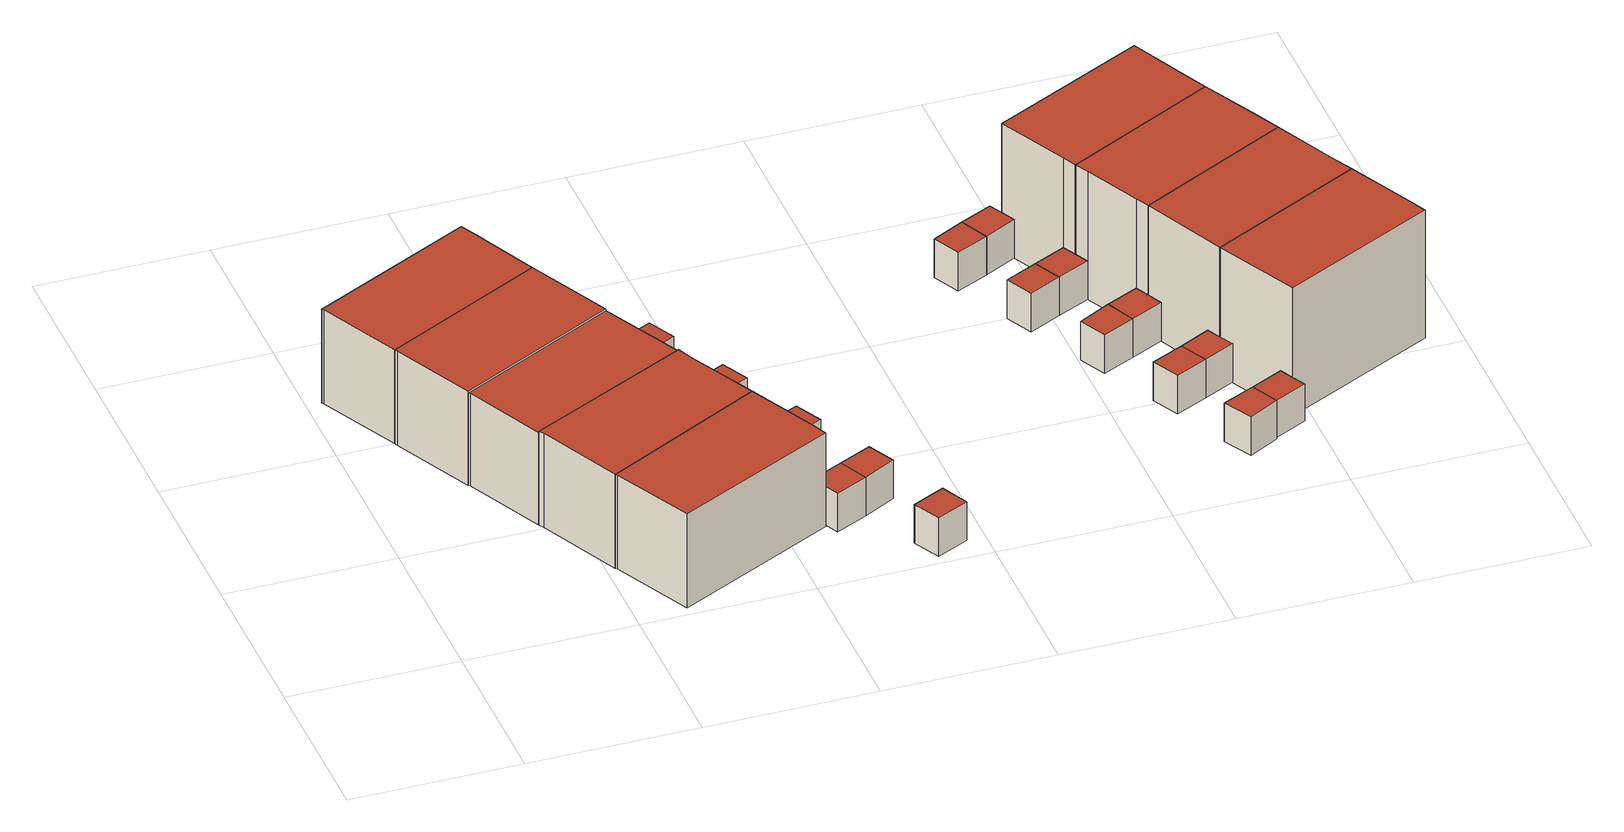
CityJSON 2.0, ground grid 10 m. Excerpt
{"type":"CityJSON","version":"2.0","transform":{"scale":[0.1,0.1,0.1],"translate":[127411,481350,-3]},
"CityObjects":{
"building1":{"type":"Building","attributes":{"b3_dak_type":"multiple horizontal","b3_h_dak_50p":3.34,"b3_h_dak_70p":3.46,"b3_h_dak_max":3.91,"b3_h_dak_min":2.99,"b3_h_maaiveld":-2.56,"b3_kas_warenhuis":false,"b3_mutatie_ahn3_ahn4":false,"b3_reconstructie_onvolledig":false,"b3_rmse_lod12":0.222,"b3_rmse_lod13":0.222,"b3_rmse_lod22":0.0434,"b3_val3dity_lod12":"[]","b3_val3dity_lod13":"[]","b3_val3dity_lod22":"[]","b3_volume_lod12":342.11,"b3_volume_lod13":342.11,"b3_volume_lod22":334.95,"geconstateerd":false,"oorspronkelijkbouwjaar":2003,"status":"Pand in gebruik"},"children":["building1-1"]},
"building1-1":{"type":"BuildingPart","parents":["building1"],"geometry":[{"type":"Solid","lod":"1.2","boundaries":[[[[0,1,2,3,4,5,6]],[[7,5,4,8]],[[8,4,3,9]],[[9,3,2,10]],[[11,6,5,7]],[[12,0,6,11]],[[10,2,1,13]],[[13,1,0,12]],[[13,12,11,7,8,9,10]]]],"semantics":{"surfaces":[{"type":"GroundSurface"},{"type":"WallSurface","on_footprint_edge":true},{"type":"RoofSurface"}],"values":[[0,1,1,1,1,1,1,1,2]]}}]},
"building2":{"type":"Building","attributes":{"b3_dak_type":"multiple horizontal","b3_h_dak_50p":3.33,"b3_h_dak_70p":3.46,"b3_h_dak_max":3.9,"b3_h_dak_min":1.19,"b3_h_maaiveld":-2.56,"b3_kas_warenhuis":false,"b3_mutatie_ahn3_ahn4":false,"b3_reconstructie_onvolledig":false,"b3_rmse_lod12":0.326,"b3_rmse_lod13":0.326,"b3_rmse_lod22":0.198,"b3_val3dity_lod12":"[]","b3_val3dity_lod13":"[]","b3_val3dity_lod22":"[]","b3_volume_lod12":342.23,"b3_volume_lod13":342.23,"b3_volume_lod22":335.52,"geconstateerd":false,"oorspronkelijkbouwjaar":2003,"status":"Pand in gebruik"},"children":["building2-1"]},
"building2-1":{"type":"BuildingPart","parents":["building2"],"geometry":[{"type":"Solid","lod":"1.2","boundaries":[[[[4,14,15,16,5]],[[17,15,14,18]],[[19,16,15,17]],[[8,4,5,7]],[[7,5,16,19]],[[18,14,4,8]],[[18,8,7,19,17]]]],"semantics":{"surfaces":[{"type":"GroundSurface"},{"type":"WallSurface","on_footprint_edge":true},{"type":"RoofSurface"}],"values":[[0,1,1,1,1,1,2]]}}]},
"building3":{"type":"Building","attributes":{"b3_dak_type":"multiple horizontal","b3_h_dak_50p":3.34,"b3_h_dak_70p":3.45,"b3_h_dak_max":3.92,"b3_h_dak_min":3.01,"b3_h_maaiveld":-2.56,"b3_kas_warenhuis":false,"b3_mutatie_ahn3_ahn4":false,"b3_reconstructie_onvolledig":false,"b3_rmse_lod12":0.216,"b3_rmse_lod13":0.216,"b3_rmse_lod22":0.0509,"b3_val3dity_lod12":"[]","b3_val3dity_lod13":"[]","b3_val3dity_lod22":"[]","b3_volume_lod12":337.3,"b3_volume_lod13":337.3,"b3_volume_lod22":331.11,"geconstateerd":false,"oorspronkelijkbouwjaar":2003,"status":"Pand in gebruik"},"children":["building3-1"]},
"building3-1":{"type":"BuildingPart","parents":["building3"],"geometry":[{"type":"Solid","lod":"1.2","boundaries":[[[[14,20,21,22,15]],[[23,21,20,24]],[[25,22,21,23]],[[26,14,15,27]],[[27,15,22,25]],[[24,20,14,26]],[[24,26,27,25,23]]]],"semantics":{"surfaces":[{"type":"GroundSurface"},{"type":"WallSurface","on_footprint_edge":true},{"type":"RoofSurface"}],"values":[[0,1,1,1,1,1,2]]}}]},
"building4":{"type":"Building","attributes":{"b3_dak_type":"multiple horizontal","b3_h_dak_50p":3.32,"b3_h_dak_70p":3.45,"b3_h_dak_max":3.91,"b3_h_dak_min":2.9,"b3_h_maaiveld":-2.56,"b3_kas_warenhuis":false,"b3_mutatie_ahn3_ahn4":false,"b3_reconstructie_onvolledig":false,"b3_rmse_lod12":0.226,"b3_rmse_lod13":0.226,"b3_rmse_lod22":0.0456,"b3_val3dity_lod12":"[]","b3_val3dity_lod13":"[]","b3_val3dity_lod22":"[]","b3_volume_lod12":351.22,"b3_volume_lod13":351.22,"b3_volume_lod22":344.32,"geconstateerd":false,"oorspronkelijkbouwjaar":2003,"status":"Pand in gebruik"},"children":["building4-1"]},
"building4-1":{"type":"BuildingPart","parents":["building4"],"geometry":[{"type":"Solid","lod":"1.2","boundaries":[[[[28,21,20,29,30,31]],[[32,31,30,33]],[[33,30,29,34]],[[34,29,20,35]],[[36,28,31,32]],[[35,20,21,37]],[[37,21,28,36]],[[37,36,32,33,34,35]]]],"semantics":{"surfaces":[{"type":"GroundSurface"},{"type":"WallSurface","on_footprint_edge":true},{"type":"RoofSurface"}],"values":[[0,1,1,1,1,1,1,2]]}}]},
"building5":{"type":"Building","attributes":{"b3_dak_type":"multiple horizontal","b3_h_dak_50p":3.33,"b3_h_dak_70p":3.45,"b3_h_dak_max":3.88,"b3_h_dak_min":2.99,"b3_h_maaiveld":-2.56,"b3_kas_warenhuis":false,"b3_mutatie_ahn3_ahn4":false,"b3_reconstructie_onvolledig":false,"b3_rmse_lod12":0.228,"b3_rmse_lod13":0.228,"b3_rmse_lod22":0.0433,"b3_val3dity_lod12":"[]","b3_val3dity_lod13":"[]","b3_val3dity_lod22":"[]","b3_volume_lod12":338.61,"b3_volume_lod13":338.61,"b3_volume_lod22":331.23,"geconstateerd":false,"oorspronkelijkbouwjaar":2003,"status":"Pand in gebruik"},"children":["building5-1"]},
"building5-1":{"type":"BuildingPart","parents":["building5"],"geometry":[{"type":"Solid","lod":"1.2","boundaries":[[[[38,31,30,39,40,41]],[[42,41,40,43]],[[43,40,39,44]],[[44,39,30,33]],[[45,38,41,42]],[[33,30,31,32]],[[32,31,38,45]],[[32,45,42,43,44,33]]]],"semantics":{"surfaces":[{"type":"GroundSurface"},{"type":"WallSurface","on_footprint_edge":true},{"type":"RoofSurface"}],"values":[[0,1,1,1,1,1,1,2]]}}]},
"building6":{"type":"Building","attributes":{"b3_dak_type":"multiple horizontal","b3_h_dak_50p":0.03,"b3_h_dak_70p":0.04,"b3_h_dak_max":0.12,"b3_h_dak_min":-0.04,"b3_h_maaiveld":-2.5,"b3_kas_warenhuis":false,"b3_mutatie_ahn3_ahn4":false,"b3_reconstructie_onvolledig":false,"b3_rmse_lod12":0.0333,"b3_rmse_lod13":0.0333,"b3_rmse_lod22":0.0296,"b3_val3dity_lod12":"[]","b3_val3dity_lod13":"[]","b3_val3dity_lod22":"[]","b3_volume_lod12":10.21,"b3_volume_lod13":10.21,"b3_volume_lod22":10.2,"geconstateerd":false,"oorspronkelijkbouwjaar":2003,"status":"Pand in gebruik"},"children":["building6-1"]},
"building6-1":{"type":"BuildingPart","parents":["building6"],"geometry":[{"type":"Solid","lod":"1.2","boundaries":[[[[46,47,48,49]],[[50,47,46,51]],[[51,46,49,52]],[[53,48,47,50]],[[52,49,48,53]],[[52,53,50,51]]]],"semantics":{"surfaces":[{"type":"GroundSurface"},{"type":"WallSurface","on_footprint_edge":true},{"type":"RoofSurface"}],"values":[[0,1,1,1,1,2]]}}]},
"building7":{"type":"Building","attributes":{"b3_dak_type":"multiple horizontal","b3_h_dak_50p":0.03,"b3_h_dak_70p":0.04,"b3_h_dak_max":0.13,"b3_h_dak_min":-0.14,"b3_h_maaiveld":-2.5,"b3_kas_warenhuis":false,"b3_mutatie_ahn3_ahn4":false,"b3_reconstructie_onvolledig":false,"b3_rmse_lod12":0.0345,"b3_rmse_lod13":0.0345,"b3_rmse_lod22":0.0301,"b3_val3dity_lod12":"[]","b3_val3dity_lod13":"[]","b3_val3dity_lod22":"[]","b3_volume_lod12":9.64,"b3_volume_lod13":9.64,"b3_volume_lod22":9.62,"geconstateerd":false,"oorspronkelijkbouwjaar":2003,"status":"Pand in gebruik"},"children":["building7-1"]},
"building7-1":{"type":"BuildingPart","parents":["building7"],"geometry":[{"type":"Solid","lod":"1.2","boundaries":[[[[54,55,56,57]],[[58,55,54,59]],[[60,56,55,58]],[[59,54,57,61]],[[61,57,56,60]],[[61,60,58,59]]]],"semantics":{"surfaces":[{"type":"GroundSurface"},{"type":"WallSurface","on_footprint_edge":true},{"type":"RoofSurface"}],"values":[[0,1,1,1,1,2]]}}]},
"building8":{"type":"Building","attributes":{"b3_dak_type":"multiple horizontal","b3_h_dak_50p":0.03,"b3_h_dak_70p":0.04,"b3_h_dak_max":0.14,"b3_h_dak_min":-0.06,"b3_h_maaiveld":-2.49,"b3_kas_warenhuis":false,"b3_mutatie_ahn3_ahn4":false,"b3_reconstructie_onvolledig":false,"b3_rmse_lod12":0.0349,"b3_rmse_lod13":0.0349,"b3_rmse_lod22":0.0343,"b3_val3dity_lod12":"[]","b3_val3dity_lod13":"[]","b3_val3dity_lod22":"[]","b3_volume_lod12":9.59,"b3_volume_lod13":9.59,"b3_volume_lod22":9.56,"geconstateerd":false,"oorspronkelijkbouwjaar":2003,"status":"Pand in gebruik"},"children":["building8-1"]},
"building8-1":{"type":"BuildingPart","parents":["building8"],"geometry":[{"type":"Solid","lod":"1.2","boundaries":[[[[62,63,64,65]],[[66,63,62,67]],[[68,64,63,66]],[[67,62,65,69]],[[69,65,64,68]],[[69,68,66,67]]]],"semantics":{"surfaces":[{"type":"GroundSurface"},{"type":"WallSurface","on_footprint_edge":true},{"type":"RoofSurface"}],"values":[[0,1,1,1,1,2]]}}]},
"building9":{"type":"Building","attributes":{"b3_dak_type":"multiple horizontal","b3_h_dak_50p":0.03,"b3_h_dak_70p":0.04,"b3_h_dak_max":0.18,"b3_h_dak_min":-0.29,"b3_h_maaiveld":-2.49,"b3_kas_warenhuis":false,"b3_mutatie_ahn3_ahn4":false,"b3_reconstructie_onvolledig":false,"b3_rmse_lod12":0.0631,"b3_rmse_lod13":0.0631,"b3_rmse_lod22":0.0581,"b3_val3dity_lod12":"[]","b3_val3dity_lod13":"[]","b3_val3dity_lod22":"[]","b3_volume_lod12":9.94,"b3_volume_lod13":9.94,"b3_volume_lod22":9.9,"geconstateerd":false,"oorspronkelijkbouwjaar":2003,"status":"Pand in gebruik"},"children":["building9-1"]},
"building9-1":{"type":"BuildingPart","parents":["building9"],"geometry":[{"type":"Solid","lod":"1.2","boundaries":[[[[70,71,72,73]],[[74,71,70,75]],[[75,70,73,76]],[[77,72,71,74]],[[76,73,72,77]],[[76,77,74,75]]]],"semantics":{"surfaces":[{"type":"GroundSurface"},{"type":"WallSurface","on_footprint_edge":true},{"type":"RoofSurface"}],"values":[[0,1,1,1,1,2]]}}]},
"building10":{"type":"Building","attributes":{"b3_dak_type":"multiple horizontal","b3_h_dak_50p":0.01,"b3_h_dak_70p":0.02,"b3_h_dak_max":0.16,"b3_h_dak_min":-0.13,"b3_h_maaiveld":-2.54,"b3_kas_warenhuis":false,"b3_mutatie_ahn3_ahn4":false,"b3_reconstructie_onvolledig":false,"b3_rmse_lod12":0.0404,"b3_rmse_lod13":0.0404,"b3_rmse_lod22":0.0364,"b3_val3dity_lod12":"[]","b3_val3dity_lod13":"[]","b3_val3dity_lod22":"[]","b3_volume_lod12":9.69,"b3_volume_lod13":9.69,"b3_volume_lod22":9.67,"geconstateerd":false,"oorspronkelijkbouwjaar":2003,"status":"Pand in gebruik"},"children":["building10-1"]},
"building10-1":{"type":"BuildingPart","parents":["building10"],"geometry":[{"type":"Solid","lod":"1.2","boundaries":[[[[56,55,78,79]],[[60,56,79,80]],[[80,79,78,81]],[[81,78,55,58]],[[58,55,56,60]],[[58,60,80,81]]]],"semantics":{"surfaces":[{"type":"GroundSurface"},{"type":"WallSurface","on_footprint_edge":true},{"type":"RoofSurface"}],"values":[[0,1,1,1,1,2]]}}]},
"building11":{"type":"Building","attributes":{"b3_dak_type":"multiple horizontal","b3_h_dak_50p":0.03,"b3_h_dak_70p":0.05,"b3_h_dak_max":0.14,"b3_h_dak_min":-0.17,"b3_h_maaiveld":-2.48,"b3_kas_warenhuis":false,"b3_mutatie_ahn3_ahn4":false,"b3_reconstructie_onvolledig":false,"b3_rmse_lod12":0.0495,"b3_rmse_lod13":0.0495,"b3_rmse_lod22":0.048,"b3_val3dity_lod12":"[]","b3_val3dity_lod13":"[]","b3_val3dity_lod22":"[]","b3_volume_lod12":9.86,"b3_volume_lod13":9.86,"b3_volume_lod22":9.82,"geconstateerd":false,"oorspronkelijkbouwjaar":2003,"status":"Pand in gebruik"},"children":["building11-1"]},
"building11-1":{"type":"BuildingPart","parents":["building11"],"geometry":[{"type":"Solid","lod":"1.2","boundaries":[[[[82,83,84,85]],[[86,83,82,87]],[[88,84,83,86]],[[87,82,85,89]],[[89,85,84,88]],[[89,88,86,87]]]],"semantics":{"surfaces":[{"type":"GroundSurface"},{"type":"WallSurface","on_footprint_edge":true},{"type":"RoofSurface"}],"values":[[0,1,1,1,1,2]]}}]},
"building12":{"type":"Building","attributes":{"b3_dak_type":"multiple horizontal","b3_h_dak_50p":0.01,"b3_h_dak_70p":0.03,"b3_h_dak_max":0.13,"b3_h_dak_min":-0.16,"b3_h_maaiveld":-2.53,"b3_kas_warenhuis":false,"b3_mutatie_ahn3_ahn4":false,"b3_reconstructie_onvolledig":false,"b3_rmse_lod12":0.0379,"b3_rmse_lod13":0.0379,"b3_rmse_lod22":0.0364,"b3_val3dity_lod12":"[]","b3_val3dity_lod13":"[]","b3_val3dity_lod22":"[]","b3_volume_lod12":9.63,"b3_volume_lod13":9.63,"b3_volume_lod22":9.6,"geconstateerd":false,"oorspronkelijkbouwjaar":2003,"status":"Pand in gebruik"},"children":["building12-1"]},
"building12-1":{"type":"BuildingPart","parents":["building12"],"geometry":[{"type":"Solid","lod":"1.2","boundaries":[[[[64,63,90,91]],[[68,64,91,92]],[[92,91,90,93]],[[93,90,63,66]],[[66,63,64,68]],[[66,68,92,93]]]],"semantics":{"surfaces":[{"type":"GroundSurface"},{"type":"WallSurface","on_footprint_edge":true},{"type":"RoofSurface"}],"values":[[0,1,1,1,1,2]]}}]},
"building13":{"type":"Building","attributes":{"b3_dak_type":"multiple horizontal","b3_h_dak_50p":0.01,"b3_h_dak_70p":0.02,"b3_h_dak_max":0.1,"b3_h_dak_min":-0.23,"b3_h_maaiveld":-2.52,"b3_kas_warenhuis":false,"b3_mutatie_ahn3_ahn4":false,"b3_reconstructie_onvolledig":false,"b3_rmse_lod12":0.0502,"b3_rmse_lod13":0.0502,"b3_rmse_lod22":0.0452,"b3_val3dity_lod12":"[]","b3_val3dity_lod13":"[]","b3_val3dity_lod22":"[]","b3_volume_lod12":9.71,"b3_volume_lod13":9.71,"b3_volume_lod22":9.66,"geconstateerd":false,"oorspronkelijkbouwjaar":2003,"status":"Pand in gebruik"},"children":["building13-1"]},
"building13-1":{"type":"BuildingPart","parents":["building13"],"geometry":[{"type":"Solid","lod":"1.2","boundaries":[[[[94,95,70,73]],[[75,70,95,96]],[[76,73,70,75]],[[97,94,73,76]],[[96,95,94,97]],[[96,97,76,75]]]],"semantics":{"surfaces":[{"type":"GroundSurface"},{"type":"WallSurface","on_footprint_edge":true},{"type":"RoofSurface"}],"values":[[0,1,1,1,1,2]]}}]},
"building14":{"type":"Building","attributes":{"b3_dak_type":"multiple horizontal","b3_h_dak_50p":0,"b3_h_dak_70p":0.01,"b3_h_dak_max":0.08,"b3_h_dak_min":-0.26,"b3_h_maaiveld":-2.53,"b3_kas_warenhuis":false,"b3_mutatie_ahn3_ahn4":false,"b3_reconstructie_onvolledig":false,"b3_rmse_lod12":0.0532,"b3_rmse_lod13":0.0532,"b3_rmse_lod22":0.051,"b3_val3dity_lod12":"[]","b3_val3dity_lod13":"[]","b3_val3dity_lod22":"[]","b3_volume_lod12":9.73,"b3_volume_lod13":9.73,"b3_volume_lod22":9.68,"geconstateerd":false,"oorspronkelijkbouwjaar":2003,"status":"Pand in gebruik"},"children":["building14-1"]},
"building14-1":{"type":"BuildingPart","parents":["building14"],"geometry":[{"type":"Solid","lod":"1.2","boundaries":[[[[98,99,84,83]],[[88,84,99,100]],[[86,83,84,88]],[[101,98,83,86]],[[100,99,98,101]],[[100,101,86,88]]]],"semantics":{"surfaces":[{"type":"GroundSurface"},{"type":"WallSurface","on_footprint_edge":true},{"type":"RoofSurface"}],"values":[[0,1,1,1,1,2]]}}]},
"building15":{"type":"Building","attributes":{"b3_dak_type":"multiple horizontal","b3_h_dak_50p":0.01,"b3_h_dak_70p":0.03,"b3_h_dak_max":0.11,"b3_h_dak_min":-0.19,"b3_h_maaiveld":-2.55,"b3_kas_warenhuis":false,"b3_mutatie_ahn3_ahn4":false,"b3_reconstructie_onvolledig":false,"b3_rmse_lod12":0.0377,"b3_rmse_lod13":0.0377,"b3_rmse_lod22":0.0357,"b3_val3dity_lod12":"[]","b3_val3dity_lod13":"[]","b3_val3dity_lod22":"[]","b3_volume_lod12":9.64,"b3_volume_lod13":9.64,"b3_volume_lod22":9.62,"geconstateerd":false,"oorspronkelijkbouwjaar":2003,"status":"Pand in gebruik"},"children":["building15-1"]},
"building15-1":{"type":"BuildingPart","parents":["building15"],"geometry":[{"type":"Solid","lod":"1.2","boundaries":[[[[102,103,104,105]],[[106,102,105,107]],[[107,105,104,108]],[[108,104,103,109]],[[109,103,102,106]],[[109,106,107,108]]]],"semantics":{"surfaces":[{"type":"GroundSurface"},{"type":"WallSurface","on_footprint_edge":true},{"type":"RoofSurface"}],"values":[[0,1,1,1,1,2]]}}]},
"building16":{"type":"Building","attributes":{"b3_dak_type":"multiple horizontal","b3_h_dak_50p":0.01,"b3_h_dak_70p":0.03,"b3_h_dak_max":0.09,"b3_h_dak_min":-0.08,"b3_h_maaiveld":-2.53,"b3_kas_warenhuis":false,"b3_mutatie_ahn3_ahn4":false,"b3_reconstructie_onvolledig":false,"b3_rmse_lod12":0.0304,"b3_rmse_lod13":0.0304,"b3_rmse_lod22":0.0297,"b3_val3dity_lod12":"[]","b3_val3dity_lod13":"[]","b3_val3dity_lod22":"[]","b3_volume_lod12":9.58,"b3_volume_lod13":9.58,"b3_volume_lod22":9.57,"geconstateerd":false,"oorspronkelijkbouwjaar":2003,"status":"Pand in gebruik"},"children":["building16-1"]},
"building16-1":{"type":"BuildingPart","parents":["building16"],"geometry":[{"type":"Solid","lod":"1.2","boundaries":[[[[110,111,112,113]],[[114,111,110,115]],[[116,112,111,114]],[[115,110,113,117]],[[117,113,112,116]],[[117,116,114,115]]]],"semantics":{"surfaces":[{"type":"GroundSurface"},{"type":"WallSurface","on_footprint_edge":true},{"type":"RoofSurface"}],"values":[[0,1,1,1,1,2]]}}]},
"building17":{"type":"Building","attributes":{"b3_dak_type":"multiple horizontal","b3_h_dak_50p":0.01,"b3_h_dak_70p":0.03,"b3_h_dak_max":0.08,"b3_h_dak_min":-0.14,"b3_h_maaiveld":-2.51,"b3_kas_warenhuis":false,"b3_mutatie_ahn3_ahn4":false,"b3_reconstructie_onvolledig":false,"b3_rmse_lod12":0.0426,"b3_rmse_lod13":0.0426,"b3_rmse_lod22":0.039,"b3_val3dity_lod12":"[]","b3_val3dity_lod13":"[]","b3_val3dity_lod22":"[]","b3_volume_lod12":9.65,"b3_volume_lod13":9.65,"b3_volume_lod22":9.59,"geconstateerd":false,"oorspronkelijkbouwjaar":2003,"status":"Pand in gebruik"},"children":["building17-1"]},
"building17-1":{"type":"BuildingPart","parents":["building17"],"geometry":[{"type":"Solid","lod":"1.2","boundaries":[[[[118,119,120,121]],[[122,119,118,123]],[[123,118,121,124]],[[125,120,119,122]],[[124,121,120,125]],[[124,125,122,123]]]],"semantics":{"surfaces":[{"type":"GroundSurface"},{"type":"WallSurface","on_footprint_edge":true},{"type":"RoofSurface"}],"values":[[0,1,1,1,1,2]]}}]},
"building18":{"type":"Building","attributes":{"b3_dak_type":"multiple horizontal","b3_h_dak_50p":0.01,"b3_h_dak_70p":0.03,"b3_h_dak_max":0.09,"b3_h_dak_min":-0.17,"b3_h_maaiveld":-2.52,"b3_kas_warenhuis":false,"b3_mutatie_ahn3_ahn4":false,"b3_reconstructie_onvolledig":false,"b3_rmse_lod12":0.0431,"b3_rmse_lod13":0.0431,"b3_rmse_lod22":0.0402,"b3_val3dity_lod12":"[]","b3_val3dity_lod13":"[]","b3_val3dity_lod22":"[]","b3_volume_lod12":9.63,"b3_volume_lod13":9.63,"b3_volume_lod22":9.57,"geconstateerd":false,"oorspronkelijkbouwjaar":2003,"status":"Pand in gebruik"},"children":["building18-1"]},
"building18-1":{"type":"BuildingPart","parents":["building18"],"geometry":[{"type":"Solid","lod":"1.2","boundaries":[[[[126,127,128,129]],[[130,127,126,131]],[[131,126,129,132]],[[133,128,127,130]],[[132,129,128,133]],[[132,133,130,131]]]],"semantics":{"surfaces":[{"type":"GroundSurface"},{"type":"WallSurface","on_footprint_edge":true},{"type":"RoofSurface"}],"values":[[0,1,1,1,1,2]]}}]},
"building19":{"type":"Building","attributes":{"b3_dak_type":"multiple horizontal","b3_h_dak_50p":0.01,"b3_h_dak_70p":0.03,"b3_h_dak_max":0.14,"b3_h_dak_min":-0.14,"b3_h_maaiveld":-2.51,"b3_kas_warenhuis":false,"b3_mutatie_ahn3_ahn4":false,"b3_reconstructie_onvolledig":false,"b3_rmse_lod12":0.0359,"b3_rmse_lod13":0.0359,"b3_rmse_lod22":0.0334,"b3_val3dity_lod12":"[]","b3_val3dity_lod13":"[]","b3_val3dity_lod22":"[]","b3_volume_lod12":9.82,"b3_volume_lod13":9.82,"b3_volume_lod22":9.79,"geconstateerd":false,"oorspronkelijkbouwjaar":2003,"status":"Pand in gebruik"},"children":["building19-1"]},
"building19-1":{"type":"BuildingPart","parents":["building19"],"geometry":[{"type":"Solid","lod":"1.2","boundaries":[[[[112,111,134,135,136]],[[114,111,112,116]],[[137,134,111,114]],[[138,135,134,137]],[[116,112,136,139]],[[139,136,135,138]],[[139,138,137,114,116]]]],"semantics":{"surfaces":[{"type":"GroundSurface"},{"type":"WallSurface","on_footprint_edge":true},{"type":"RoofSurface"}],"values":[[0,1,1,1,1,1,2]]}}]},
"building20":{"type":"Building","attributes":{"b3_dak_type":"multiple horizontal","b3_h_dak_50p":0.02,"b3_h_dak_70p":0.04,"b3_h_dak_max":0.26,"b3_h_dak_min":-0.09,"b3_h_maaiveld":-2.54,"b3_kas_warenhuis":false,"b3_mutatie_ahn3_ahn4":false,"b3_reconstructie_onvolledig":false,"b3_rmse_lod12":0.0544,"b3_rmse_lod13":0.0544,"b3_rmse_lod22":0.0507,"b3_val3dity_lod12":"[]","b3_val3dity_lod13":"[]","b3_val3dity_lod22":"[]","b3_volume_lod12":9.81,"b3_volume_lod13":9.81,"b3_volume_lod22":9.76,"geconstateerd":false,"oorspronkelijkbouwjaar":2003,"status":"Pand in gebruik"},"children":["building20-1"]},
"building20-1":{"type":"BuildingPart","parents":["building20"],"geometry":[{"type":"Solid","lod":"1.2","boundaries":[[[[140,141,142,143]],[[144,141,140,145]],[[145,140,143,146]],[[147,142,141,144]],[[146,143,142,147]],[[146,147,144,145]]]],"semantics":{"surfaces":[{"type":"GroundSurface"},{"type":"WallSurface","on_footprint_edge":true},{"type":"RoofSurface"}],"values":[[0,1,1,1,1,2]]}}]},
"building21":{"type":"Building","attributes":{"b3_dak_type":"multiple horizontal","b3_h_dak_50p":0.02,"b3_h_dak_70p":0.04,"b3_h_dak_max":0.13,"b3_h_dak_min":-0.07,"b3_h_maaiveld":-2.49,"b3_kas_warenhuis":false,"b3_mutatie_ahn3_ahn4":false,"b3_reconstructie_onvolledig":false,"b3_rmse_lod12":0.036,"b3_rmse_lod13":0.036,"b3_rmse_lod22":0.0332,"b3_val3dity_lod12":"[]","b3_val3dity_lod13":"[]","b3_val3dity_lod22":"[]","b3_volume_lod12":9.77,"b3_volume_lod13":9.77,"b3_volume_lod22":9.72,"geconstateerd":false,"oorspronkelijkbouwjaar":2003,"status":"Pand in gebruik"},"children":["building21-1"]},
"building21-1":{"type":"BuildingPart","parents":["building21"],"geometry":[{"type":"Solid","lod":"1.2","boundaries":[[[[118,121,148,149,150]],[[124,121,118,123]],[[151,148,121,124]],[[152,149,148,151]],[[123,118,150,153]],[[153,150,149,152]],[[153,152,151,124,123]]]],"semantics":{"surfaces":[{"type":"GroundSurface"},{"type":"WallSurface","on_footprint_edge":true},{"type":"RoofSurface"}],"values":[[0,1,1,1,1,1,2]]}}]},
"building22":{"type":"Building","attributes":{"b3_dak_type":"multiple horizontal","b3_h_dak_50p":0.02,"b3_h_dak_70p":0.03,"b3_h_dak_max":0.1,"b3_h_dak_min":-0.18,"b3_h_maaiveld":-2.5,"b3_kas_warenhuis":false,"b3_mutatie_ahn3_ahn4":false,"b3_reconstructie_onvolledig":false,"b3_rmse_lod12":0.0383,"b3_rmse_lod13":0.0383,"b3_rmse_lod22":0.0361,"b3_val3dity_lod12":"[]","b3_val3dity_lod13":"[]","b3_val3dity_lod22":"[]","b3_volume_lod12":9.62,"b3_volume_lod13":9.62,"b3_volume_lod22":9.58,"geconstateerd":false,"oorspronkelijkbouwjaar":2003,"status":"Pand in gebruik"},"children":["building22-1"]},
"building22-1":{"type":"BuildingPart","parents":["building22"],"geometry":[{"type":"Solid","lod":"1.2","boundaries":[[[[154,155,156,157]],[[158,155,154,159]],[[159,154,157,160]],[[161,156,155,158]],[[160,157,156,161]],[[160,161,158,159]]]],"semantics":{"surfaces":[{"type":"GroundSurface"},{"type":"WallSurface","on_footprint_edge":true},{"type":"RoofSurface"}],"values":[[0,1,1,1,1,2]]}}]},
"building23":{"type":"Building","attributes":{"b3_dak_type":"multiple horizontal","b3_h_dak_50p":0.02,"b3_h_dak_70p":0.03,"b3_h_dak_max":0.09,"b3_h_dak_min":-0.12,"b3_h_maaiveld":-2.52,"b3_kas_warenhuis":false,"b3_mutatie_ahn3_ahn4":false,"b3_reconstructie_onvolledig":false,"b3_rmse_lod12":0.0396,"b3_rmse_lod13":0.0396,"b3_rmse_lod22":0.0363,"b3_val3dity_lod12":"[]","b3_val3dity_lod13":"[]","b3_val3dity_lod22":"[]","b3_volume_lod12":9.76,"b3_volume_lod13":9.76,"b3_volume_lod22":9.71,"geconstateerd":false,"oorspronkelijkbouwjaar":2003,"status":"Pand in gebruik"},"children":["building23-1"]},
"building23-1":{"type":"BuildingPart","parents":["building23"],"geometry":[{"type":"Solid","lod":"1.2","boundaries":[[[[126,129,162,163,164]],[[132,129,126,131]],[[165,162,129,132]],[[166,163,162,165]],[[131,126,164,167]],[[167,164,163,166]],[[167,166,165,132,131]]]],"semantics":{"surfaces":[{"type":"GroundSurface"},{"type":"WallSurface","on_footprint_edge":true},{"type":"RoofSurface"}],"values":[[0,1,1,1,1,1,2]]}}]},
"building24":{"type":"Building","attributes":{"b3_dak_type":"multiple horizontal","b3_h_dak_50p":0.03,"b3_h_dak_70p":0.04,"b3_h_dak_max":0.1,"b3_h_dak_min":-0.07,"b3_h_maaiveld":-2.53,"b3_kas_warenhuis":false,"b3_mutatie_ahn3_ahn4":false,"b3_reconstructie_onvolledig":false,"b3_rmse_lod12":0.027,"b3_rmse_lod13":0.027,"b3_rmse_lod22":0.0262,"b3_val3dity_lod12":"[]","b3_val3dity_lod13":"[]","b3_val3dity_lod22":"[]","b3_volume_lod12":9.83,"b3_volume_lod13":9.83,"b3_volume_lod22":9.78,"geconstateerd":false,"oorspronkelijkbouwjaar":2003,"status":"Pand in gebruik"},"children":["building24-1"]},
"building24-1":{"type":"BuildingPart","parents":["building24"],"geometry":[{"type":"Solid","lod":"1.2","boundaries":[[[[140,143,168,169,170]],[[146,143,140,145]],[[171,168,143,146]],[[172,169,168,171]],[[145,140,170,173]],[[173,170,169,172]],[[173,172,171,146,145]]]],"semantics":{"surfaces":[{"type":"GroundSurface"},{"type":"WallSurface","on_footprint_edge":true},{"type":"RoofSurface"}],"values":[[0,1,1,1,1,1,2]]}}]},
"building25":{"type":"Building","attributes":{"b3_dak_type":"horizontal","b3_h_dak_50p":0.02,"b3_h_dak_70p":0.04,"b3_h_dak_max":0.14,"b3_h_dak_min":-0.04,"b3_h_maaiveld":-2.45,"b3_kas_warenhuis":false,"b3_mutatie_ahn3_ahn4":false,"b3_reconstructie_onvolledig":false,"b3_rmse_lod12":0.0363,"b3_rmse_lod13":0.0363,"b3_rmse_lod22":0.0346,"b3_val3dity_lod12":"[]","b3_val3dity_lod13":"[]","b3_val3dity_lod22":"[]","b3_volume_lod12":9.5,"b3_volume_lod13":9.5,"b3_volume_lod22":9.46,"geconstateerd":false,"oorspronkelijkbouwjaar":2003,"status":"Pand in gebruik"},"children":["building25-1"]},
"building25-1":{"type":"BuildingPart","parents":["building25"],"geometry":[{"type":"Solid","lod":"1.2","boundaries":[[[[174,175,176,177,178]],[[160,175,174,159]],[[179,176,175,160]],[[180,177,176,179]],[[159,174,178,181]],[[181,178,177,180]],[[181,180,179,160,159]]]],"semantics":{"surfaces":[{"type":"GroundSurface"},{"type":"WallSurface","on_footprint_edge":true},{"type":"RoofSurface"}],"values":[[0,1,1,1,1,1,2]]}}]},
"building26":{"type":"Building","attributes":{"b3_dak_type":"multiple horizontal","b3_h_dak_50p":5.43,"b3_h_dak_70p":5.77,"b3_h_dak_max":6.56,"b3_h_dak_min":4.38,"b3_h_maaiveld":-2.48,"b3_kas_warenhuis":false,"b3_mutatie_ahn3_ahn4":false,"b3_reconstructie_onvolledig":false,"b3_rmse_lod12":0.687,"b3_rmse_lod13":0.687,"b3_rmse_lod22":0.0341,"b3_val3dity_lod12":"[]","b3_val3dity_lod13":"[]","b3_val3dity_lod22":"[]","b3_volume_lod12":445.31,"b3_volume_lod13":445.31,"b3_volume_lod22":425.39,"geconstateerd":false,"oorspronkelijkbouwjaar":2003,"status":"Pand in gebruik"},"children":["building26-1"]},
"building26-1":{"type":"BuildingPart","parents":["building26"],"geometry":[{"type":"Solid","lod":"1.2","boundaries":[[[[148,135,182,183,184,149]],[[185,135,148,186]],[[187,182,135,185]],[[188,183,182,187]],[[186,148,149,189]],[[189,149,184,190]],[[190,184,183,188]],[[190,188,187,185,186,189]]]],"semantics":{"surfaces":[{"type":"GroundSurface"},{"type":"WallSurface","on_footprint_edge":true},{"type":"RoofSurface"}],"values":[[0,1,1,1,1,1,1,2]]}}]},
"building27":{"type":"Building","attributes":{"b3_dak_type":"multiple horizontal","b3_h_dak_50p":5.41,"b3_h_dak_70p":5.76,"b3_h_dak_max":6.55,"b3_h_dak_min":4.51,"b3_h_maaiveld":-2.48,"b3_kas_warenhuis":false,"b3_mutatie_ahn3_ahn4":false,"b3_reconstructie_onvolledig":false,"b3_rmse_lod12":0.673,"b3_rmse_lod13":0.673,"b3_rmse_lod22":0.0319,"b3_val3dity_lod12":"[]","b3_val3dity_lod13":"[]","b3_val3dity_lod22":"[]","b3_volume_lod12":448.1,"b3_volume_lod13":448.1,"b3_volume_lod22":427.84,"geconstateerd":false,"oorspronkelijkbouwjaar":2003,"status":"Pand in gebruik"},"children":["building27-1"]},
"building27-1":{"type":"BuildingPart","parents":["building27"],"geometry":[{"type":"Solid","lod":"1.2","boundaries":[[[[184,191,192,163,162,150,149]],[[193,191,184,190]],[[190,184,149,189]],[[189,149,150,194]],[[194,150,162,195]],[[195,162,163,196]],[[196,163,192,197]],[[197,192,191,193]],[[197,193,190,189,194,195,196]]]],"semantics":{"surfaces":[{"type":"GroundSurface"},{"type":"WallSurface","on_footprint_edge":true},{"type":"RoofSurface"}],"values":[[0,1,1,1,1,1,1,1,2]]}}]},
"building28":{"type":"Building","attributes":{"b3_dak_type":"multiple horizontal","b3_h_dak_50p":5.45,"b3_h_dak_70p":5.83,"b3_h_dak_max":6.55,"b3_h_dak_min":4.41,"b3_h_maaiveld":-2.49,"b3_kas_warenhuis":false,"b3_mutatie_ahn3_ahn4":false,"b3_reconstructie_onvolledig":false,"b3_rmse_lod12":0.665,"b3_rmse_lod13":0.665,"b3_rmse_lod22":0.0303,"b3_val3dity_lod12":"[]","b3_val3dity_lod13":"[]","b3_val3dity_lod22":"[]","b3_volume_lod12":449.56,"b3_volume_lod13":449.56,"b3_volume_lod22":429.02,"geconstateerd":false,"oorspronkelijkbouwjaar":2003,"status":"Pand in gebruik"},"children":["building28-1"]},
"building28-1":{"type":"BuildingPart","parents":["building28"],"geometry":[{"type":"Solid","lod":"1.2","boundaries":[[[[169,163,192,198,199]],[[196,163,169,200]],[[197,192,163,196]],[[201,198,192,197]],[[200,169,199,202]],[[202,199,198,201]],[[202,201,197,196,200]]]],"semantics":{"surfaces":[{"type":"GroundSurface"},{"type":"WallSurface","on_footprint_edge":true},{"type":"RoofSurface"}],"values":[[0,1,1,1,1,1,2]]}}]},
"building29":{"type":"Building","attributes":{"b3_dak_type":"multiple horizontal","b3_h_dak_50p":5.38,"b3_h_dak_70p":5.76,"b3_h_dak_max":6.55,"b3_h_dak_min":4.34,"b3_h_maaiveld":-2.49,"b3_kas_warenhuis":false,"b3_mutatie_ahn3_ahn4":false,"b3_reconstructie_onvolledig":false,"b3_rmse_lod12":0.695,"b3_rmse_lod13":0.695,"b3_rmse_lod22":0.0356,"b3_val3dity_lod12":"[]","b3_val3dity_lod13":"[]","b3_val3dity_lod22":"[]","b3_volume_lod12":448.49,"b3_volume_lod13":448.49,"b3_volume_lod22":428.18,"geconstateerd":false,"oorspronkelijkbouwjaar":2003,"status":"Pand in gebruik"},"children":["building29-1"]},
"building29-1":{"type":"BuildingPart","parents":["building29"],"geometry":[{"type":"Solid","lod":"1.2","boundaries":[[[[203,169,199,204,205]],[[200,169,203,206]],[[202,199,169,200]],[[207,204,199,202]],[[206,203,205,208]],[[208,205,204,207]],[[208,207,202,200,206]]]],"semantics":{"surfaces":[{"type":"GroundSurface"},{"type":"WallSurface","on_footprint_edge":true},{"type":"RoofSurface"}],"values":[[0,1,1,1,1,1,2]]}}]}
},
"vertices":[
[9,248,4],[104,295,4],[108,287,4],[123,255,4],[127,247,4],[33,200,4],[10,247,4],[33,200,65],[127,247,65],[123,255,65],[108,287,65],[10,247,65],[9,248,65],[104,295,65],
[151,198,4],[57,151,4],[34,198,4],[57,151,65],[151,198,65],[34,198,65],
[175,150,4],[80,104,4],[58,150,4],[80,104,64],[175,150,64],[58,150,64],[151,198,64],[57,151,64],
[82,101,4],[179,141,4],[199,101,4],[105,53,4],[105,53,65],[199,101,65],[179,141,65],[175,150,65],[82,101,65],[80,104,65],
[106,52,4],[219,61,4],[223,52,4],[129,6,4],[129,6,65],[223,52,65],[219,61,65],[106,52,65],
[151,249,5],[131,239,5],[123,255,5],[143,265,5],[131,239,30],[151,249,30],[143,265,30],[123,255,30],
[147,206,5],[166,216,5],[174,199,5],[155,190,5],[166,216,30],[147,206,30],[174,199,30],[155,190,30],
[171,158,5],[190,167,5],[198,151,5],[179,141,5],[190,167,30],[171,158,30],[198,151,30],[179,141,30],
[222,102,5],[203,92,5],[195,109,5],[214,118,5],[203,92,30],[222,102,30],[214,118,30],[195,109,30],
[185,225,5],[193,209,5],[193,209,30],[185,225,30],
[219,61,5],[238,70,5],[246,53,5],[227,44,5],[238,70,30],[219,61,30],[246,53,30],[227,44,30],
[209,176,5],[217,160,5],[217,160,30],[209,176,30],
[233,127,5],[241,111,5],[241,111,30],[233,127,30],
[257,79,5],[265,63,5],[265,63,30],[257,79,30],
[270,5,5],[262,21,5],[281,30,5],[289,14,5],[270,5,30],[289,14,30],[281,30,30],[262,21,30],
[353,247,5],[372,257,5],[380,240,5],[361,231,5],[372,257,30],[353,247,30],[380,240,30],[361,231,30],
[404,192,5],[385,183,5],[377,199,5],[396,208,5],[385,183,30],[404,192,30],[396,208,30],[377,199,30],
[428,143,5],[409,134,5],[401,150,5],[420,160,5],[409,134,30],[428,143,30],[420,160,30],[401,150,30],
[391,266,5],[395,258,5],[399,250,5],[391,266,30],[395,258,30],[399,250,30],
[452,95,5],[433,86,5],[425,102,5],[444,111,5],[433,86,30],[452,95,30],[444,111,30],[425,102,30],
[415,217,5],[419,209,5],[423,201,5],[415,217,30],[419,209,30],[423,201,30],
[475,47,5],[457,37,5],[448,54,5],[467,63,5],[457,37,30],[475,47,30],[467,63,30],[448,54,30],
[439,169,5],[443,161,5],[447,152,5],[439,169,30],[443,161,30],[447,152,30],
[462,120,5],[466,112,5],[471,104,5],[462,120,30],[466,112,30],[471,104,30],
[475,47,6],[467,63,6],[486,72,6],[490,64,6],[494,56,6],[486,72,30],[490,64,30],[494,56,30],
[485,302,5],[501,268,5],[508,254,5],[395,258,88],[415,217,88],[485,302,88],[501,268,88],[419,209,88],[508,254,88],
[525,220,5],[532,206,5],[525,220,88],[423,201,88],[439,169,88],[443,161,88],[532,206,88],
[549,171,5],[556,157,5],[466,112,88],[549,171,88],[556,157,88],
[490,64,5],[573,123,5],[580,108,5],[490,64,88],[573,123,88],[580,108,88]
]}
